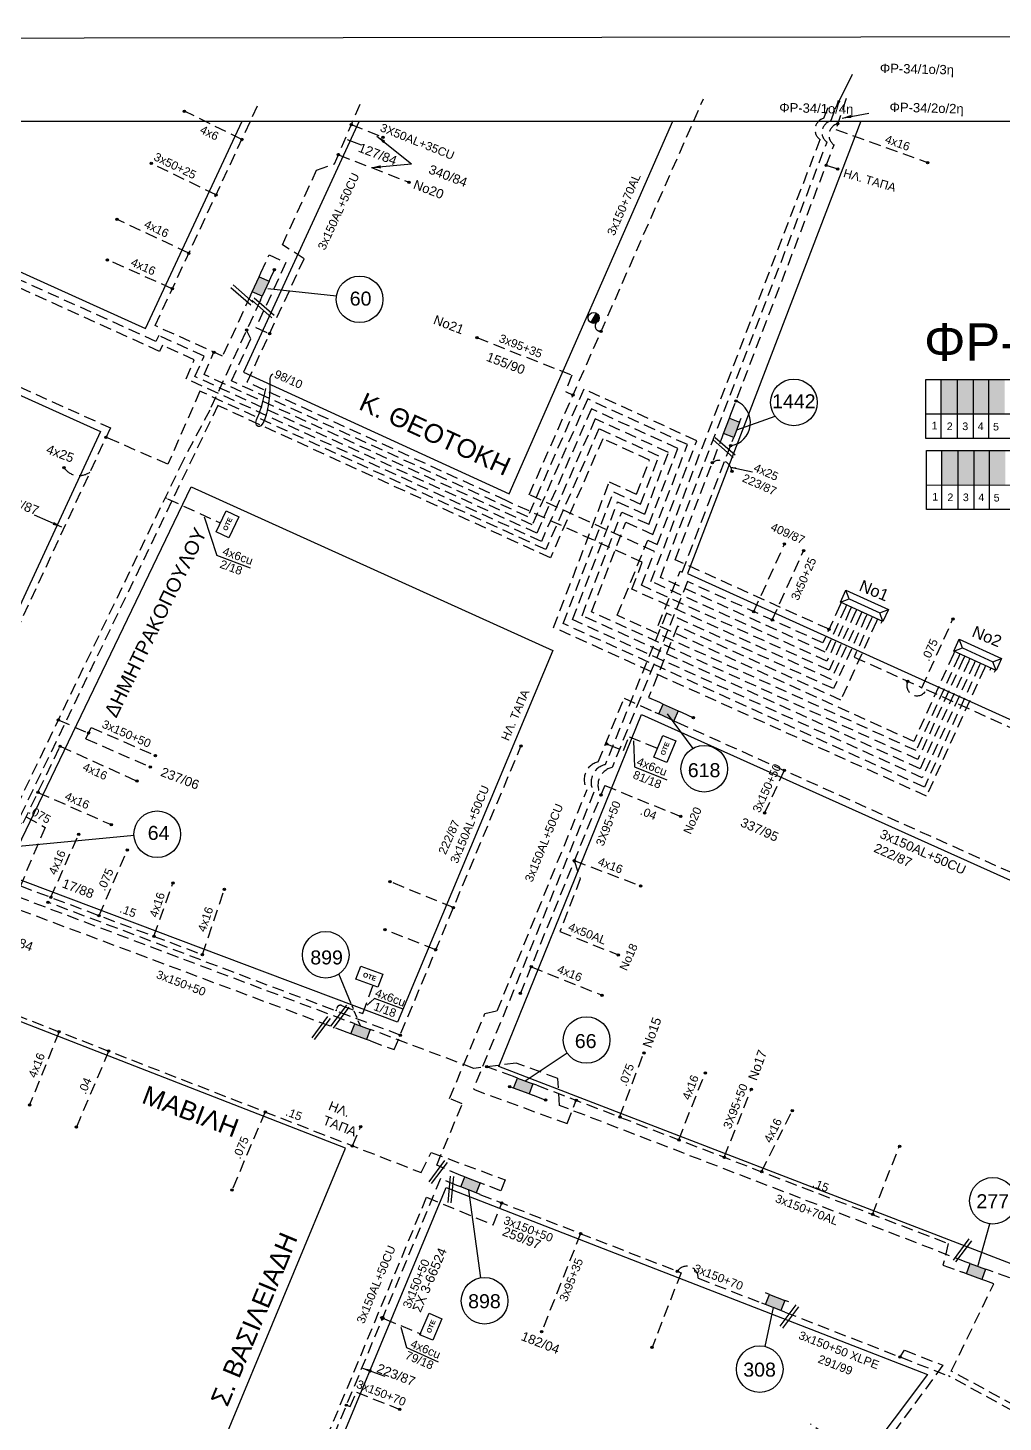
# Model space of a CAD drawing. Header units: millimetres. Extents: x 2910 to 3994, y 712 to 1224.
# Drawn here: x 3154.1 to 3258.7, y 1074.4 to 1223.9 of the extents above; entities that cross this region are included whole.
import ezdxf
from ezdxf.enums import TextEntityAlignment as Align

# ---------------------------------------------------------------- set-up
doc = ezdxf.new("R2010")
doc.units = ezdxf.units.MM
doc.linetypes.add('DASHED', pattern=[19.05, 12.7, -6.35])
for name, color, linetype in [('.04', 7, 'Continuous'), ('.075', 7, 'Continuous'), ('.10', 7, 'Continuous'), ('.15', 7, 'Continuous'), ('3x150+50', 7, 'Continuous'), ('3x150+50 XLPE', 7, 'Continuous'), ('3x150+70', 7, 'Continuous'), ('3x150+70AL', 7, 'Continuous'), ('3x150AL+50CU', 7, 'Continuous'), ('3x50+25', 7, 'Continuous'), ('3X50AL+35CU', 7, 'Continuous'), ('3x95+35', 7, 'Continuous'), ('3X95+50', 7, 'Continuous'), ('4x16', 7, 'Continuous'), ('4x25CU', 7, 'Continuous'), ('4x50AL', 7, 'Continuous'), ('4x6', 7, 'Continuous'), ('Link Box 4 Διευθύνσεων', 7, 'Continuous'), ('Pillar OTE', 7, 'Continuous'), ('text διευθύνσεων', 7, 'Continuous'), ('TEXT ΚΑΛΩΔΙΩΝ', 7, 'Continuous'), ('Άγνωστα', 7, 'Continuous'), ('Επιγραφές - Σχήματα', 7, 'Continuous'), ('Καλώδια ΧΤ   3x150AL+50CU', 7, 'Continuous'), ('Στύλος ΦΜ', 7, 'Continuous'), ('Στύλος ΦΜ @ 1', 7, 'Continuous'), ('Συνδέσεις', 7, 'Continuous'), ('Τομή', 7, 'Continuous'), ('Υποσταθμός πόλεως', 7, 'Continuous'), ('Υπόβαθρο ΔΕΗ', 7, 'Continuous'), ('Υπόγεια καλώδια Παροχών ΧΤ   4x50AL', 7, 'Continuous'), ('Υπόγεια καλώδια Παροχών ΧΤ   4x6', 7, 'Continuous')]:
    doc.layers.add(name, color=color, linetype=linetype)
doc.styles.get("Standard").update_dxf_attribs({"font": 'arial.ttf'})
doc.linetypes.add('SYN_LINE', pattern='A,0.5,-0.0001,["/\\/\\/\\/",Standard,S=0.1,R=0,X=0,Y=-0.05],-0.25', length=0.7501)
doc.dimstyles.new('ISO-25', dxfattribs={"dimtxt": 2.5, "dimasz": 2.5, "dimexe": 1.25, "dimexo": 0.625, "dimtad": 1, "dimtxsty": 'Standard', "dimcen": 2.5, "dimadec": 0, "dimazin": 0, "dimtfac": 1, "dimtmove": 0, "dimatfit": 3, "dimfxl": 1, "dimarcsym": 0})

# ---------------------------------------------------------------- blocks, each defined once
blk = doc.blocks.new('ΥΠΟΣΤΑΘΜΟΣ ΠΟΛΕΩΣ 9 ΑΝΑΧΩΡΗΣΕΩΝ')
at = {"layer": 'Υποσταθμός πόλεως', "ltscale": 40}
for p, q in [((-9.63, -2.82), (-9.63, -4)), ((-7.12, -2.82), (-7.12, -4)), ((-4.84, -2.82), (-4.84, -4)), ((-2.36, -2.82), (-2.36, -4)), ((0.09, -2.82), (0.09, -4)), ((2.55, -2.82), (2.55, -4)), ((5.02, -2.82), (5.02, -4)), ((7.48, -2.82), (7.48, -4)), ((9.61, -2.82), (9.61, -4))]:
    blk.add_line(p, q, dxfattribs=at)
blk.add_lwpolyline([(-10.02, 2.82), (10.02, 2.82), (10.02, -2.82), (-10.02, -2.82)], close=True, dxfattribs=at)
for points in [[(-7.21, 0), (-10.02, 2.82)], [(-10.02, -2.82), (-7.21, 0)], [(-7.21, 0), (7.21, 0)], [(7.21, 0), (10.02, 2.82)], [(10.02, -2.82), (7.21, 0)]]:
    blk.add_lwpolyline(points, dxfattribs=at)
at = {"layer": 'Υποσταθμός πόλεως', "linetype": 'SYN_LINE', "ltscale": 40, "flags": 1}
for tag, p in [('ΜΕΤΑΣΧΗΜΑΤΙΣΜΟΣ', (10.79, 1.71)), ('ΙΣΧΥΣ', (10.77, -1.08)), ('ΑΡΙΘΜΟΣ', (10.89, -3.8))]:
    blk.add_attdef(tag, p, '', height=1.8, dxfattribs=at)
blk = doc.blocks.new('LINK BOX 4 ΑΝΑΧΩΡΗΣΕΩΝ')
at = {"layer": 'Link Box 4 Διευθύνσεων', "ltscale": 40}
blk.add_hatch(color=256, dxfattribs=at).paths.add_polyline_path([(-3.54, 0), (-3.54, -4.67), (3.54, -4.67), (3.54, 0)])
for p, q in [((-3.54, 0), (-5.33, 0)), ((5.33, 0), (3.54, 0)), ((-3.54, -4.67), (-5.33, -4.67)), ((5.33, -4.67), (3.54, -4.67))]:
    blk.add_line(p, q, dxfattribs=at)
blk.add_lwpolyline([(-3.54, -4.67), (-3.54, 0), (3.54, 0), (3.54, -4.67)], close=True, dxfattribs=at)
blk = doc.blocks.new('ΤΟΜΗ')
at = {"layer": 'Τομή', "ltscale": 40}
for p, q in [((-5.7, 0), (17.1, 0)), ((-5.7, -2.8), (17.1, -2.8))]:
    blk.add_line(p, q, dxfattribs=at)
blk = doc.blocks.new('ΥΠΑΡΧΩΝ ΤΣΙΜΕΝΤΕΝΙΟΣ ΣΤΥΛΟΣ')
at = {"layer": 'Στύλος ΦΜ'}
blk.add_hatch(color=7, dxfattribs=at).paths.add_polyline_path([(-1.29, -2.28, 0.574793), (2.62, 0, 0.268822), (1.3, 2.27)])
at = {"layer": 'Στύλος ΦΜ', "color": 7}
blk.add_line((-1.29, -2.28), (1.3, 2.27), dxfattribs=at)
blk.add_circle((0, 0), 2.62, dxfattribs=at)
at = {"layer": 'Στύλος ΦΜ', "flags": 4}
for tag, p in [('ΤΥΠΟΣ', (-4.91, 3.03)), ('ΑΡΙΘΜΟΣ', (-4.68, 8.05))]:
    blk.add_attdef(tag, p, '', height=4, dxfattribs=at)
blk = doc.blocks.new('_ΣΥΝΔΕΣΗ')
at = {"layer": 'Συνδέσεις', "linetype": 'SYN_LINE', "ltscale": 40}
blk.add_hatch(color=256, dxfattribs=at).paths.add_polyline_path([(0.5, -0.01, 1), (-0.5, -0.01, 1)])
at = {"layer": 'Συνδέσεις'}
blk.add_circle((0, -0.01), 0.5, dxfattribs=at)
blk = doc.blocks.new('PILLAR ΟΤΕ')
at = {"layer": 'Pillar OTE', "ltscale": 40}
blk.add_lwpolyline([(-3.31, 2.02), (3.39, 2.02), (3.39, -1.99), (-3.31, -1.99)], close=True, dxfattribs=at)
at = {"layer": 'Pillar OTE', "insert": (-1.81, 0.71), "char_height": 1.3575, "width": 109.961, "attachment_point": 1}
blk.add_mtext('{\\fArial|b1|i0|c161|p34;OTE}', dxfattribs=at)
blk = doc.blocks.new('TSONTA XT1')
at = {"ltscale": 40}
h = blk.add_hatch(color=256, dxfattribs=at)
h.dxf.hatch_style = 1
h.paths.add_polyline_path([(595.96, 2487.66), (597.07, 2488.77), (595.96, 2489.87), (594.85, 2488.77)])
blk.add_lwpolyline([(594.85, 2488.77), (595.96, 2489.87), (597.07, 2488.77), (595.96, 2487.66)], close=True, dxfattribs=at)

msp = doc.modelspace()

# ---------------------------------------------------------------- hatches: boundary and pattern name
at = {"layer": 'Pillar OTE', "ltscale": 40}
h = msp.add_hatch(color=256, dxfattribs=at)
h.dxf.hatch_style = 1
h.paths.add_polyline_path([(3168.82, 1173.44), (3169.11, 1173.43), (3168.93, 1173.66)])
h = msp.add_hatch(color=256, dxfattribs=at)
h.dxf.hatch_style = 1
h.paths.add_polyline_path([(3216.05, 1146.99), (3216.46, 1147.02), (3216.17, 1147.32)])
h = msp.add_hatch(color=256, dxfattribs=at)
h.dxf.hatch_style = 1
h.paths.add_polyline_path([(3187.29, 1118.44), (3187.27, 1118.73), (3187.06, 1118.53)])
at = {"layer": 'Καλώδια ΧΤ   3x150AL+50CU', "lineweight": -3, "ltscale": 0.2}
h = msp.add_hatch(color=1, dxfattribs=at)
h.dxf.hatch_style = 1
h.paths.add_polyline_path([(3253.83, 1186.21), (3252.11, 1186.22), (3252.11, 1182.53), (3253.83, 1182.53)])
h = msp.add_hatch(color=27, dxfattribs=at)
h.dxf.hatch_style = 1
h.paths.add_polyline_path([(3253.83, 1182.53), (3255.55, 1182.53), (3255.55, 1186.21), (3253.83, 1186.21)])
h = msp.add_hatch(color=2, dxfattribs=at)
h.dxf.hatch_style = 1
h.paths.add_polyline_path([(3257.2, 1186.21), (3255.55, 1186.21), (3255.55, 1182.53), (3257.2, 1182.53)])
h = msp.add_hatch(color=173, dxfattribs=at)
h.dxf.hatch_style = 1
h.paths.add_polyline_path([(3257.2, 1182.53), (3258.89, 1182.53), (3258.89, 1186.21), (3257.2, 1186.21)])
h = msp.add_hatch(color=62, dxfattribs=at)
h.dxf.hatch_style = 1
h.paths.add_polyline_path([(3253.9, 1178.59), (3252.18, 1178.59), (3252.18, 1174.91), (3253.9, 1174.91)])
h = msp.add_hatch(color=85, dxfattribs=at)
h.dxf.hatch_style = 1
h.paths.add_polyline_path([(3253.9, 1174.91), (3255.62, 1174.91), (3255.62, 1178.59), (3253.9, 1178.59)])
h = msp.add_hatch(color=27, dxfattribs=at)
h.dxf.hatch_style = 1
h.paths.add_polyline_path([(3257.27, 1178.59), (3255.62, 1178.59), (3255.62, 1174.91), (3257.27, 1174.91)])
h = msp.add_hatch(color=30, dxfattribs=at)
h.dxf.hatch_style = 1
h.paths.add_polyline_path([(3257.27, 1174.91), (3258.96, 1174.91), (3258.96, 1178.59), (3257.27, 1178.59)])

# ---------------------------------------------------------------- linework, layer by layer
at = {"layer": '.04', "color": 1, "linetype": 'DASHED', "lineweight": -3, "ltscale": 0.1}
msp.add_lwpolyline([(3216.01, 1142.66), (3224.17, 1139.35)], dxfattribs=at)
at = {"layer": '.04', "color": 173, "linetype": 'DASHED', "lineweight": -3, "ltscale": 0.1}
msp.add_lwpolyline([(3162.8, 1114.18), (3159.35, 1106.02)], dxfattribs=at)
at = {"layer": '.075', "color": 133, "linetype": 'DASHED', "lineweight": -3, "ltscale": 0.1}
msp.add_lwpolyline([(3244.59, 1160.52), (3242.75, 1156.45), (3250.02, 1153.16), (3253.36, 1160.53)], dxfattribs=at)
at = {"layer": '.075', "color": 85, "linetype": 'DASHED', "lineweight": -3, "ltscale": 0.1}
for points in [[(3153.96, 1139.31), (3155.99, 1138.17), (3153.33, 1131.9), (3172.85, 1124.53)], [(3161.78, 1128.71), (3164.79, 1135.73)]]:
    msp.add_lwpolyline(points, dxfattribs=at)
at = {"layer": '.075', "color": 6, "linetype": 'DASHED', "lineweight": -3, "ltscale": 0.1}
for points in [[(3194.07, 1115.88), (3156.29, 1130.14)], [(3217.61, 1107.1), (3220.19, 1113.99)]]:
    msp.add_lwpolyline(points, dxfattribs=at)
at = {"layer": '.075', "color": 173, "linetype": 'DASHED', "lineweight": -3, "ltscale": 0.1}
msp.add_lwpolyline([(3179.59, 1107.65), (3176.03, 1099.28)], dxfattribs=at)
at = {"layer": '.075', "color": 151, "linetype": 'DASHED', "lineweight": -3, "ltscale": 0.1}
msp.add_lwpolyline([(3266.44, 1099.26), (3259.45, 1089.83), (3257.29, 1090.62)], dxfattribs=at)
at = {"layer": '.10', "color": 151, "linetype": 'DASHED', "lineweight": -3, "ltscale": 0.1}
msp.add_lwpolyline([(3269.76, 1073.35), (3268.41, 1071.55), (3253.17, 1079.85), (3257.75, 1089.2), (3256.88, 1089.53)], dxfattribs=at)
at = {"layer": '.15', "color": 173, "linetype": 'DASHED', "lineweight": -3, "ltscale": 0.1}
for points in [[(3149.28, 1119.44), (3196.31, 1101.15), (3197.39, 1103.3), (3205.32, 1100.36), (3204.87, 1099.17), (3203.06, 1099.88)], [(3188.95, 1104.01), (3189.84, 1106.05)]]:
    msp.add_lwpolyline(points, dxfattribs=at)
at = {"layer": '.15', "color": 6, "linetype": 'DASHED', "lineweight": -3, "ltscale": 0.1}
for points in [[(3208.72, 1110.52), (3252.84, 1093.53), (3252.29, 1091.21), (3254.38, 1090.44)], [(3208.32, 1109.43), (3209.66, 1108.94)]]:
    msp.add_lwpolyline(points, dxfattribs=at)
at = {"layer": '3x150+50', "color": 6, "linetype": 'DASHED', "lineweight": -3, "ltscale": 0.1}
for points in [[(3160.91, 1148.9), (3167.81, 1145.88)], [(3160.36, 1147.67), (3167.27, 1144.64)]]:
    msp.add_lwpolyline(points, dxfattribs=at)
at = {"layer": '3x150+50', "color": 85, "linetype": 'DASHED', "lineweight": -3, "ltscale": 0.1}
msp.add_lwpolyline([(3151.94, 1137.81), (3152.21, 1138.36), (3153.64, 1138.65), (3157.6, 1146.88)], dxfattribs=at)
at = {"layer": '3x150+50', "color": 151, "linetype": 'DASHED', "lineweight": -3, "ltscale": 0.1}
msp.add_lwpolyline([(3235.26, 1144.29), (3233.16, 1139.72)], dxfattribs=at)
at = {"layer": '3x150+50', "color": 173, "linetype": 'DASHED', "lineweight": -3, "ltscale": 0.1}
for points in [[(3188.37, 1116.17), (3145.44, 1132.23), (3128.09, 1138.72), (3128.09, 1139.4), (3127.78, 1139.51)], [(3132.47, 1138.51), (3135.33, 1137.43), (3135.54, 1136.5), (3144.75, 1133.02), (3145.88, 1133.45), (3188.77, 1117.27)], [(3141.42, 1042.5), (3146.78, 1041.64), (3148.47, 1052.13), (3167.42, 1049.09), (3171.28, 1058.38), (3177.64, 1056.33), (3182.48, 1067.98), (3183.99, 1067.42), (3196.91, 1098.49)], [(3196.91, 1098.49), (3204.05, 1095.52), (3204.97, 1097.88)], [(3202.63, 1098.79), (3224.2, 1090.4), (3221.08, 1082.38)]]:
    msp.add_lwpolyline(points, dxfattribs=at)
at = {"layer": '3x150+50', "color": 1, "linetype": 'DASHED', "lineweight": -3, "ltscale": 0.1}
msp.add_lwpolyline([(3212.74, 1134.62), (3213.39, 1132.65), (3211.21, 1127)], dxfattribs=at)
at = {"layer": '3x150+50 XLPE', "color": 27, "linetype": 'DASHED', "lineweight": -3, "ltscale": 0.1}
for points in [[(3178.02, 1195.23), (3175.02, 1188.72), (3167.78, 1192), (3178.93, 1215.92)], [(3254.49, 1156.28), (3249.59, 1145.45), (3214.6, 1161.29), (3218.28, 1170.92), (3221.18, 1169.6), (3224.87, 1179.23), (3214.18, 1184.13), (3208.23, 1170.62), (3173.03, 1186.75), (3174.09, 1189.14)]]:
    msp.add_lwpolyline(points, dxfattribs=at)
at = {"layer": '3x150+50 XLPE', "color": 5, "linetype": 'DASHED', "lineweight": -3, "ltscale": 0.1}
msp.add_lwpolyline([(3255.62, 1155.77), (3250.06, 1143.49), (3212.56, 1160.46), (3217.39, 1173.08), (3220.3, 1171.76), (3222.84, 1178.4), (3214.99, 1182), (3209.21, 1168.85), (3171.1, 1186.31), (3171.98, 1188.34), (3168.56, 1189.89), (3168.27, 1189.24), (3151.78, 1196.7), (3150.87, 1196.23), (3125.81, 1207.56), (3128, 1214.43)], dxfattribs=at)
at = {"layer": '3x150+50 XLPE', "color": 30, "linetype": 'DASHED', "lineweight": -3, "ltscale": 0.1}
for points in [[(3255.06, 1156.02), (3249.83, 1144.47), (3213.58, 1160.88), (3217.84, 1172), (3220.74, 1170.68), (3223.85, 1178.82), (3214.58, 1183.07), (3208.72, 1169.74), (3172.06, 1186.53), (3173.03, 1188.74), (3168.17, 1190.94), (3167.87, 1190.3), (3151.75, 1197.59), (3150.84, 1197.12), (3126.79, 1208), (3128.76, 1214.18)], [(3235.33, 1086.18), (3252.88, 1079.33)], [(3247.69, 1081.36), (3248.17, 1082.07), (3252.28, 1080.47), (3244.29, 1069.6), (3238.07, 1074.18)]]:
    msp.add_lwpolyline(points, dxfattribs=at)
at = {"layer": '3x150+50 XLPE', "color": 1, "linetype": 'DASHED', "lineweight": -3, "ltscale": 0.1}
msp.add_lwpolyline([(3256.18, 1155.52), (3250.29, 1142.5), (3211.55, 1160.04), (3216.95, 1174.16), (3219.85, 1172.84), (3221.82, 1177.99), (3215.39, 1180.94), (3209.69, 1167.97), (3172.59, 1184.97), (3169.15, 1177.12), (3162.52, 1180.03)], dxfattribs=at)
at = {"layer": '3x150+50 XLPE', "color": 85, "linetype": 'DASHED', "lineweight": -3, "ltscale": 0.1}
msp.add_lwpolyline([(3256.74, 1155.26), (3250.52, 1141.52), (3210.53, 1159.62), (3216.5, 1175.24), (3219.41, 1173.92), (3220.81, 1177.57), (3215.8, 1179.87), (3210.18, 1167.09), (3174.51, 1183.43), (3153.14, 1139), (3153.26, 1137.85), (3152.99, 1137.3)], dxfattribs=at)
at = {"layer": '3x150+70', "color": 173, "linetype": 'DASHED', "lineweight": -3, "ltscale": 0.1}
msp.add_lwpolyline([(3223.79, 1090.56, -0.75063), (3226.03, 1089.81), (3232.84, 1087.14)], format="xyb", dxfattribs=at)
at = {"layer": '3x150+70', "color": 1, "linetype": 'DASHED', "lineweight": -3, "ltscale": 0.1}
msp.add_lwpolyline([(3188.29, 1076.18), (3188.72, 1076.03), (3189.38, 1077.57), (3194.03, 1075.74)], dxfattribs=at)
at = {"layer": '3x150+70AL', "color": 62, "linetype": 'DASHED', "lineweight": -3, "ltscale": 0.1}
for points in [[(3242.91, 1161.28), (3240.08, 1155.03), (3219.95, 1164.14), (3221.34, 1167.78), (3207.91, 1173.86), (3226.59, 1216.32)], [(3239.76, 1209.2), (3241, 1208.8)], [(3253.4, 1156.77), (3249.16, 1147.4), (3221.73, 1159.82), (3224.11, 1165.65), (3224.31, 1165.55), (3229.68, 1179.59)]]:
    msp.add_lwpolyline(points, dxfattribs=at)
at = {"layer": '3x150+70AL', "color": 2, "linetype": 'DASHED', "lineweight": -3, "ltscale": 0.1}
msp.add_lwpolyline([(3242.35, 1161.54), (3239.84, 1156.01), (3220.97, 1164.56), (3239.11, 1211.96, -0.641364), (3239.51, 1214.24), (3239.96, 1215.4)], format="xyb", dxfattribs=at)
at = {"layer": '3x150+70AL', "color": 27, "linetype": 'DASHED', "lineweight": -3, "ltscale": 0.1}
msp.add_lwpolyline([(3241.83, 1161.77), (3239.66, 1156.98), (3221.98, 1164.98), (3239.85, 1211.68, -0.641364), (3240.26, 1213.95), (3240.7, 1215.11)], format="xyb", dxfattribs=at)
at = {"layer": '3x150+70AL', "color": 62, "linetype": 'DASHED', "lineweight": -3, "ltscale": 0.1}
for points in [[(3229.54, 1182.49), (3240.6, 1211.39, -0.641364), (3241.01, 1213.67)], [(3215.62, 1191.38, -0.657618), (3215.1, 1192.31, -0.410297)]]:
    msp.add_lwpolyline(points, format="xyb", dxfattribs=at)
at = {"layer": '3x150+70AL', "color": 173, "linetype": 'DASHED', "lineweight": -3, "ltscale": 0.1}
for points in [[(3179.13, 1197.65), (3180.02, 1199.58), (3181.81, 1198.76), (3178.6, 1191.8), (3180.06, 1191.13)], [(3243.47, 1161.03), (3240.31, 1154.05), (3218.93, 1163.72), (3220.04, 1166.61), (3205.43, 1173.23), (3177.67, 1185.94), (3183.76, 1199.18)], [(3180.19, 1197.16), (3180.58, 1198)]]:
    msp.add_lwpolyline(points, dxfattribs=at)
at = {"layer": '3x150+70AL', "color": 6, "linetype": 'DASHED', "lineweight": -3, "ltscale": 0.1}
for points in [[(3179.08, 1194.74), (3173.65, 1182.94), (3170.82, 1177.59), (3152.42, 1139.34, 0.354909), (3150.75, 1133.88), (3144.26, 1119.71)], [(3244.03, 1160.78), (3240.54, 1153.06), (3222.65, 1161.16), (3216.05, 1144.9, 0.516976), (3214.85, 1141.94), (3201.92, 1110.07), (3211.99, 1106.39), (3212.95, 1108.89)]]:
    msp.add_lwpolyline(points, format="xyb", dxfattribs=at)
for points in [[(3253.98, 1156.51), (3249.4, 1146.41), (3217.35, 1160.93), (3220.62, 1168.98), (3221.63, 1168.53), (3225.88, 1179.65), (3213.77, 1185.2), (3207.75, 1171.5), (3175.97, 1186.06), (3178.04, 1190.58), (3177.6, 1191.52)], [(3157.4, 1149.7), (3160.63, 1148.29)], [(3160.63, 1148.29), (3160.91, 1148.9)], [(3160.36, 1147.67), (3160.63, 1148.29)], [(3254.78, 1091.54), (3211.16, 1108.34), (3210.99, 1111.24), (3206.51, 1112.88), (3201.97, 1112.31), (3191.27, 1116.35)], [(3206.22, 1111.44), (3203.35, 1112.49)]]:
    msp.add_lwpolyline(points, dxfattribs=at)
at = {"layer": '3x150+70AL', "color": 1, "linetype": 'DASHED', "lineweight": -3, "ltscale": 0.1}
msp.add_lwpolyline([(3240.07, 1159.42), (3223.57, 1166.89), (3228.59, 1180)], dxfattribs=at)
msp.add_lwpolyline([(3241.26, 1162.03), (3239.41, 1157.96), (3224.89, 1164.54), (3216.79, 1144.6, 0.516976), (3215.59, 1141.64)], format="xyb", dxfattribs=at)
at = {"layer": '3x150+70AL', "color": 151, "linetype": 'DASHED', "lineweight": -3, "ltscale": 0.1}
for points in [[(3245.15, 1160.27), (3241.33, 1151.83), (3223.81, 1159.76), (3220.71, 1152.11), (3221.88, 1151.59)], [(3224.31, 1150.49), (3225.52, 1149.95)]]:
    msp.add_lwpolyline(points, dxfattribs=at)
at = {"layer": '3x150+70AL', "color": 30, "linetype": 'DASHED', "lineweight": -3, "ltscale": 0.1}
msp.add_lwpolyline([(3204.91, 984.47), (3254.69, 1050.79), (3268.12, 1071.03), (3252.88, 1079.33)], dxfattribs=at)
at = {"layer": '3x150AL+50CU', "color": 173, "linetype": 'DASHED', "lineweight": -3, "ltscale": 0.1}
msp.add_lwpolyline([(3183.76, 1199.18), (3181.43, 1200.67), (3185.11, 1208.67), (3187.02, 1209.35), (3189.78, 1215.79)], dxfattribs=at)
at = {"layer": '3x150AL+50CU', "color": 1, "linetype": 'DASHED', "lineweight": -3, "ltscale": 0.1}
for points in [[(3121.97, 1199.49), (3162.99, 1181.04), (3142.36, 1136.54), (3141.93, 1136.7)], [(3200.15, 1099.76), (3198.39, 1100.49), (3184.09, 1066.08), (3182.81, 1065.66), (3182.38, 1064.62)]]:
    msp.add_lwpolyline(points, dxfattribs=at)
at = {"layer": '3x150AL+50CU', "color": 133, "linetype": 'DASHED', "lineweight": -3, "ltscale": 0.1}
msp.add_lwpolyline([(3262.06, 1147.71), (3250.51, 1152.94, -1), (3248.51, 1153.84)], format="xyb", dxfattribs=at)
at = {"layer": '3x150AL+50CU', "color": 151, "linetype": 'DASHED', "lineweight": -3, "ltscale": 0.1}
msp.add_lwpolyline([(3200.57, 1100.84), (3197.99, 1101.93), (3200.73, 1108.53), (3199.37, 1109.09), (3203.16, 1118.21), (3204.48, 1118.5), (3214.11, 1142.24, -0.516976), (3215.31, 1145.2), (3218.08, 1152.02), (3221.4, 1150.52)], format="xyb", dxfattribs=at)
msp.add_lwpolyline([(3223.76, 1149.46), (3283.66, 1122.53), (3280.46, 1118.21), (3280.8, 1115.98), (3271.5, 1103.42), (3271.62, 1102.23), (3263.57, 1091.36), (3261.73, 1091.56), (3261.12, 1090.74), (3260.27, 1090.94)], dxfattribs=at)
at = {"layer": '3x150AL+50CU', "color": 6, "linetype": 'DASHED', "lineweight": -3, "ltscale": 0.1}
for points in [[(3190.87, 1115.26), (3193.42, 1114.33), (3207.02, 1146.88)], [(3199.78, 1129.56), (3192.97, 1132.35)], [(3197.89, 1125.03), (3192.43, 1127.2)]]:
    msp.add_lwpolyline(points, dxfattribs=at)
at = {"layer": '3x50+25', "color": 27, "linetype": 'DASHED', "lineweight": -3, "ltscale": 0.1}
msp.add_lwpolyline([(3174.32, 1206.02), (3167.37, 1209.4)], dxfattribs=at)
at = {"layer": '3x50+25', "color": 1, "linetype": 'DASHED', "lineweight": -3, "ltscale": 0.1}
for points in [[(3231.99, 1161.32), (3235.29, 1168.56)], [(3233.97, 1160.43), (3237.33, 1167.85)]]:
    msp.add_lwpolyline(points, dxfattribs=at)
at = {"layer": '3X50AL+35CU', "color": 173, "linetype": 'DASHED', "lineweight": -3, "ltscale": 0.1}
for points in [[(3188.83, 1213.57), (3192.22, 1212.21)], [(3187.44, 1210.33), (3195.01, 1207.38)]]:
    msp.add_lwpolyline(points, dxfattribs=at)
at = {"layer": '3x95+35', "color": 62, "linetype": 'DASHED', "lineweight": -3, "ltscale": 0.1}
msp.add_lwpolyline([(3202.3, 1190.71), (3212.49, 1186.69), (3211.79, 1184.92), (3212.62, 1184.55)], dxfattribs=at)
at = {"layer": '3x95+35', "color": 173, "linetype": 'DASHED', "lineweight": -3, "ltscale": 0.1}
msp.add_lwpolyline([(3213.42, 1094.6), (3209.24, 1084.08)], dxfattribs=at)
at = {"layer": '3X95+50', "color": 1, "linetype": 'DASHED', "lineweight": -3, "ltscale": 0.1}
msp.add_lwpolyline([(3216.01, 1142.66), (3206.97, 1120.37)], dxfattribs=at)
at = {"layer": '3X95+50', "color": 6, "linetype": 'DASHED', "lineweight": -3, "ltscale": 0.1}
for points in [[(3228.83, 1102.78), (3231.72, 1110.08)], [(3244.73, 1096.66), (3247.62, 1103.96)]]:
    msp.add_lwpolyline(points, dxfattribs=at)
at = {"layer": '4x16', "color": 62, "linetype": 'DASHED', "lineweight": -3, "ltscale": 0.1}
msp.add_lwpolyline([(3241.89, 1216.37), (3240.8, 1213.04), (3250.64, 1209.49)], dxfattribs=at)
at = {"layer": '4x16', "color": 27, "linetype": 'DASHED', "lineweight": -3, "ltscale": 0.1}
for points in [[(3171.4, 1199.77), (3163.71, 1203.4)], [(3169.63, 1195.95), (3162.67, 1199.06)]]:
    msp.add_lwpolyline(points, dxfattribs=at)
at = {"layer": '4x16', "color": 85, "linetype": 'DASHED', "lineweight": -3, "ltscale": 0.1}
for points in [[(3157.6, 1146.88), (3165.84, 1143.14)], [(3155.22, 1141.93), (3162.9, 1138.54)], [(3156.6, 1130.67), (3159.59, 1137.44)], [(3167.66, 1126.49), (3169.69, 1132.21)], [(3172.85, 1124.53), (3175.22, 1131.52)]]:
    msp.add_lwpolyline(points, dxfattribs=at)
at = {"layer": '4x16', "color": 1, "linetype": 'DASHED', "lineweight": -3, "ltscale": 0.1}
for points in [[(3212.74, 1134.62), (3219.86, 1131.9)], [(3208.12, 1123.22), (3215.73, 1120.16)]]:
    msp.add_lwpolyline(points, dxfattribs=at)
at = {"layer": '4x16', "color": 173, "linetype": 'DASHED', "lineweight": -3, "ltscale": 0.1}
msp.add_lwpolyline([(3157.48, 1116.25), (3154.32, 1108.39)], dxfattribs=at)
at = {"layer": '4x16', "color": 6, "linetype": 'DASHED', "lineweight": -3, "ltscale": 0.1}
for points in [[(3223.95, 1104.66), (3226.78, 1111.83)], [(3232.82, 1101.24), (3236.11, 1107.77)]]:
    msp.add_lwpolyline(points, dxfattribs=at)
at = {"layer": '4x25CU', "color": 1, "linetype": 'DASHED', "lineweight": -3, "ltscale": 0.1}
for centre, radius, start, end in [((3228.33, 1176.22), 1.33, 6.5776, 125.8069), ((3159.63, 1177.89), 1.98, 214.9344, 305.5127)]:
    msp.add_arc(centre, radius, start, end, dxfattribs=at)
at = {"layer": '4x50AL', "color": 1, "linetype": 'DASHED', "lineweight": -3, "ltscale": 0.1}
msp.add_lwpolyline([(3211.21, 1127), (3217.46, 1124.5)], dxfattribs=at)
at = {"layer": '4x6', "color": 27, "linetype": 'DASHED', "lineweight": -3, "ltscale": 0.1}
msp.add_lwpolyline([(3177.09, 1211.97), (3170.93, 1215)], dxfattribs=at)
at = {"layer": 'Pillar OTE', "lineweight": -3, "ltscale": 40}
for points in [[(3250.45, 1179.89), (3250.45, 1186.22), (3265.62, 1186.21), (3265.61, 1179.88), (3250.45, 1179.9)], [(3252.11, 1179.89), (3252.11, 1186.22)], [(3253.83, 1179.89), (3253.83, 1186.21)], [(3255.55, 1179.89), (3255.55, 1186.21)], [(3257.2, 1179.89), (3257.2, 1186.21)], [(3250.45, 1182.54), (3265.61, 1182.52)], [(3250.52, 1172.27), (3250.52, 1178.59), (3265.68, 1178.59), (3265.68, 1172.26), (3250.52, 1172.27)], [(3252.18, 1172.27), (3252.18, 1178.59)], [(3253.9, 1172.27), (3253.9, 1178.59)], [(3255.62, 1172.27), (3255.62, 1178.59)], [(3257.27, 1172.27), (3257.27, 1178.59)], [(3250.52, 1174.92), (3265.68, 1174.9)]]:
    msp.add_lwpolyline(points, dxfattribs=at)
at = {"layer": 'Pillar OTE', "ltscale": 40}
msp.add_lwpolyline([(3216.17, 1147.32), (3216.46, 1147.02), (3216.05, 1146.99), (3216.17, 1147.32)], dxfattribs=at)
at = {"layer": 'TEXT ΚΑΛΩΔΙΩΝ', "color": 7, "linetype": 'Continuous', "ltscale": 0.1}
for points in [[(3178, 1165.98), (3174.4, 1167.35)], [(3194.39, 1118.67), (3191.3, 1119.82)]]:
    msp.add_lwpolyline(points, dxfattribs=at)
msp.add_open_spline([(3180.4, 1186.78), (3180.01, 1186.62), (3180.13, 1185.69), (3180.03, 1183.75), (3179.44, 1181.36), (3178.79, 1181.03), (3178.51, 1181.6), (3178.76, 1182.15), (3179.26, 1183.24), (3179.65, 1185.26)], degree=3, dxfattribs=at)
at = {"layer": 'Άγνωστα', "linetype": 'Continuous', "lineweight": -3, "ltscale": 0.1}
msp.add_lwpolyline([(3993.79, 714.16), (2910.27, 712.76), (2910.26, 1222.54), (3993.11, 1223.94)], close=True, dxfattribs=at)
at = {"layer": 'Υπόβαθρο ΔΕΗ', "lineweight": -3}
msp.add_lwpolyline([(2916.4, 1211.92), (2916.4, 1213.94), (3915.14, 1213.94), (3915.14, 721.1), (2916.4, 721.1)], close=True, dxfattribs=at)
at = {"layer": 'Υπόβαθρο ΔΕΗ', "linetype": 'Continuous', "lineweight": -3}
for points in [[(3129.52, 1213.94), (3128.01, 1209.2), (3166.75, 1191.68), (3177.13, 1213.94)], [(3189.67, 1213.94), (3177.28, 1187), (3205.76, 1173.95), (3223.33, 1213.94)], [(3243.47, 1213.94), (3224.9, 1165.41), (3292.06, 1135.01), (3306.48, 1153.79), (3272.24, 1213.94)], [(3140.11, 1190.48), (3161.92, 1180.64), (3141.86, 1137.36), (3122, 1144.52), (3140.11, 1190.48)], [(3171.65, 1174.7), (3210.44, 1157.15), (3193.78, 1117.27), (3151.67, 1133.17), (3171.65, 1174.7)], [(3204.64, 1112.52), (3219.97, 1150.29), (3282.42, 1122.2), (3259.59, 1091.36), (3204.64, 1112.52)], [(3199.01, 1099.55), (3250.62, 1079.47), (3225.92, 1046.62), (3185.62, 1052.86), (3182.24, 1059.21), (3199.01, 1099.55)]]:
    msp.add_lwpolyline(points, dxfattribs=at)
at = {"layer": 'Υπόβαθρο ΔΕΗ', "lineweight": -3}
for points in [[(3179.88, 1195.99), (3187.25, 1195.2)], [(3230.16, 1180.83), (3234.29, 1182.27)], [(3222.7, 1150.34), (3225.45, 1146.64)], [(3152.42, 1136.1), (3165.52, 1137.32)], [(3188.83, 1119.23), (3187.5, 1122.45)], [(3189.05, 1118.7), (3188.92, 1119.02)], [(3189.45, 1117.73), (3189.15, 1118.46)], [(3189.8, 1116.89), (3189.58, 1117.42)], [(3207.47, 1110.98), (3211.97, 1113.99)], [(3201.39, 1099.27), (3202.67, 1089.85)], [(3256.03, 1091.08), (3257.32, 1095.63)], [(3234.08, 1086.66), (3233.19, 1082.49)]]:
    msp.add_lwpolyline(points, dxfattribs=at)
at = {"layer": 'Υπόβαθρο ΔΕΗ', "linetype": 'Continuous', "lineweight": -3}
msp.add_lwpolyline([(3188.2, 1103.77), (3146.21, 1120.1), (3121.54, 1067.56), (3122.73, 1062.61), (3168.13, 1055.49)], close=True, dxfattribs=at)
at = {"layer": 'Υπόβαθρο ΔΕΗ', "lineweight": -3}
for centre in [(3189.72, 1194.82), (3236.3, 1183.76), (3226.68, 1144.46), (3168.01, 1137.44), (3186.08, 1124.5), (3214.06, 1115.36), (3257.64, 1098.11), (3203.12, 1087.39), (3232.63, 1080.05)]:
    msp.add_circle(centre, 2.5, dxfattribs=at)
at = {"layer": 'Υπόβαθρο ΔΕΗ', "linetype": 'Continuous', "lineweight": -3}
msp.add_arc((3229.13, 1181.6), 2.51, 278.4967, 67.5446, dxfattribs=at)
at = {"layer": 'Υπόγεια καλώδια Παροχών ΧΤ   4x6', "color": 6, "linetype": 'DASHED', "lineweight": -3, "ltscale": 0.1}
msp.add_lwpolyline([(3169.1, 1173.43), (3174.77, 1170.85)], dxfattribs=at)
at = {"layer": 'Υπόγεια καλώδια Παροχών ΧΤ   4x6', "color": 151, "linetype": 'DASHED', "ltscale": 0.1}
msp.add_lwpolyline([(3216.11, 1147.16), (3216.46, 1147.02), (3218.01, 1146.41), (3218.62, 1147.9), (3221.68, 1146.66)], dxfattribs=at)
at = {"layer": 'Υπόγεια καλώδια Παροχών ΧΤ   4x6', "color": 6, "linetype": 'DASHED', "lineweight": -3, "ltscale": 0.1}
msp.add_lwpolyline([(3187.27, 1118.73, -0.577373), (3187.84, 1119.03), (3190.07, 1118.2), (3191.18, 1121.28)], format="xyb", dxfattribs=at)
at = {"layer": 'Υπόγεια καλώδια Παροχών ΧΤ   4x6', "color": 1, "linetype": 'DASHED', "ltscale": 0.1}
msp.add_lwpolyline([(3192.38, 1085.45), (3192.38, 1085.45), (3196.27, 1083.84)], dxfattribs=at)

# ---------------------------------------------------------------- block references
at = {"layer": 'Link Box 4 Διευθύνσεων', "lineweight": -3}
for p, xscale, yscale, zscale, rotation in [((3179.63, 1195.95), 0.2499999999999995, 0.2499999999999995, 0.2499999999999995, 245.3104107901813), ((3230.16, 1180.83), 0.2499999999999996, 0.2499999999999996, 0.2499999999999996, 249.060387510397), ((3222.61, 1149.98), 0.2499999999999995, 0.2499999999999995, 0.2499999999999995, 155.7876646389607), ((3190.02, 1116.81), 0.2499999999999997, 0.2499999999999997, 0.2499999999999997, 339.911837205647), ((3207.47, 1110.98), 0.2499999999999997, 0.2499999999999997, 0.2499999999999997, 339.911837205647), ((3201.82, 1100.36), 0.2499999999999997, 0.2499999999999997, 0.2499999999999997, 338.7411303869484), ((3256.03, 1091.08), 0.2499999999999997, 0.2499999999999997, 0.2499999999999997, 339.911837205647), ((3234.51, 1087.75), 0.2499999999999997, 0.2499999999999997, 0.2499999999999997, 338.7411303869484)]:
    msp.add_blockref('LINK BOX 4 ΑΝΑΧΩΡΗΣΕΩΝ', p, dxfattribs=dict(at, xscale=xscale, yscale=yscale, zscale=zscale, rotation=rotation))
at = {"layer": 'Pillar OTE', "xscale": 0.375, "yscale": 0.375, "zscale": 0.375}
for p, rotation in [((3175.55, 1170.66), 64.67037095071503), ((3222.46, 1146.57), 68), ((3190.74, 1122.16), 340), ((3197.37, 1084.58), 67.00000000000001)]:
    msp.add_blockref('PILLAR ΟΤΕ', p, dxfattribs=dict(at, rotation=rotation))
at = {"layer": 'Στύλος ΦΜ @ 1', "lineweight": -3, "ltscale": 40, "xscale": 0.225, "yscale": 0.225, "zscale": 0.225}
msp.add_blockref('ΥΠΑΡΧΩΝ ΤΣΙΜΕΝΤΕΝΙΟΣ ΣΤΥΛΟΣ', (3214.82, 1192.83), dxfattribs=at)
at = {"layer": 'Συνδέσεις', "lineweight": -3, "xscale": 0.25, "yscale": 0.25, "zscale": 0.25}
for p in [(3170.93, 1215), (3188.83, 1213.57), (3241.01, 1213.67), (3177.09, 1211.97), (3192.22, 1212.21), (3187.44, 1210.33), (3167.37, 1209.4), (3239.76, 1209.2), (3241, 1208.8), (3250.64, 1209.49), (3195.01, 1207.39), (3174.32, 1206.02), (3163.71, 1203.41), (3171.4, 1199.77), (3162.67, 1199.06), (3180.58, 1198.01), (3169.63, 1195.96), (3177.6, 1191.52), (3180.06, 1191.13), (3202.3, 1190.71), (3215.62, 1191.38), (3174.09, 1189.14), (3212.62, 1184.56), (3230.09, 1183.92), (3162.52, 1180.03), (3229.5, 1179.12), (3227.56, 1177.3), (3158.01, 1176.76), (3229.65, 1176.38), (3235.29, 1168.57), (3237.33, 1167.85), (3231.99, 1161.33), (3233.97, 1160.43), (3240.08, 1159.42), (3253.36, 1160.53), (3248.51, 1153.85), (3157.41, 1149.7), (3225.52, 1149.95), (3160.64, 1148.29), (3157.6, 1146.88), (3167.81, 1145.88), (3207.02, 1146.89), (3167.27, 1144.65), (3235.26, 1144.29), (3165.84, 1143.15), (3155.22, 1141.94), (3215.6, 1141.64), (3233.16, 1139.73), (3163.08, 1138.46), (3224.17, 1139.35), (3159.59, 1137.44), (3164.79, 1135.74), (3212.75, 1134.62), (3169.69, 1132.21), (3192.97, 1132.35), (3156.6, 1130.67), (3175.22, 1131.52), (3219.86, 1131.9), (3156.29, 1130.15), (3199.78, 1129.57), (3161.78, 1128.72), (3167.66, 1126.49), (3192.44, 1127.2), (3197.89, 1125.04), (3172.85, 1124.53), (3208.12, 1123.23), (3217.46, 1124.5), (3206.97, 1120.37), (3215.73, 1120.17), (3157.49, 1116.25), (3194.07, 1115.88), (3162.8, 1114.18), (3220.21, 1113.98), (3203.35, 1112.49), (3226.8, 1111.83), (3205.82, 1110.35), (3231.74, 1110.08), (3154.32, 1108.39), (3209.66, 1108.94), (3212.95, 1108.9), (3179.59, 1107.65), (3217.63, 1107.1), (3236.13, 1107.77), (3159.35, 1106.02), (3189.84, 1106.06), (3188.95, 1104.01), (3223.97, 1104.65), (3247.64, 1103.96), (3228.85, 1102.77), (3232.84, 1101.24), (3176.03, 1099.28), (3204.97, 1097.89), (3244.75, 1096.65), (3213.42, 1094.6), (3223.79, 1090.56), (3209.24, 1084.08), (3221.08, 1082.38), (3247.69, 1081.36), (3188.29, 1076.19), (3194.03, 1075.75)]:
    msp.add_blockref('_ΣΥΝΔΕΣΗ', p, dxfattribs=at)
at = {"layer": 'Συνδέσεις', "xscale": 0.2, "yscale": 0.2, "zscale": 0.2, "rotation": 67.42064908685595}
msp.add_blockref('TSONTA XT1', (3606.01, 784.36), dxfattribs=at)
at = {"layer": 'Τομή', "lineweight": -3, "zscale": 0.2499999999999997}
for p, xscale, yscale, rotation in [((3176.68, 1195.89), 0.125, 0.125, 318.7927247944763), ((3178.93, 1194.52), 0.125, 0.125, 318.7927247944763), ((3228.39, 1179.54), 0.125, 0.125, 318.7927247944763), ((3187.05, 1117.4), 0.125, 0.125, 53.09199050989886), ((3185.04, 1116.18), 0.125, 0.125, 53.09199050989886), ((3197.59, 1100.73), 0.1250000000000004, 0.1250000000000004, 53.0919905098992), ((3199.27, 1098.63), 0.1250000000000577, 0.1250000000000577, 84.87463876066676), ((3253.83, 1092.33), 0.125, 0.125, 53.09199050989886), ((3235.25, 1085.23), 0.125, 0.125, 53.09199050989886)]:
    msp.add_blockref('ΤΟΜΗ', p, dxfattribs=dict(at, xscale=xscale, yscale=yscale, rotation=rotation))
at = {"layer": 'Υποσταθμός πόλεως', "lineweight": -3, "xscale": 0.2499999999999995, "yscale": 0.2499999999999995, "zscale": 0.2499999999999995, "rotation": 335.6423359187007}
for p in [(3243.86, 1161.95), (3256.01, 1156.69)]:
    msp.add_blockref('ΥΠΟΣΤΑΘΜΟΣ ΠΟΛΕΩΣ 9 ΑΝΑΧΩΡΗΣΕΩΝ', p, dxfattribs=at)

# ---------------------------------------------------------------- texts
at = {"lineweight": -3, "ltscale": 30, "char_height": 0.817, "width": 5.6286, "attachment_point": 1}
for s, insert in [('1', (3251.07, 1181.68)), ('2', (3252.69, 1181.61)), ('3', (3254.36, 1181.61)), ('4', (3256.01, 1181.61)), ('5', (3257.66, 1181.57)), ('1', (3251.14, 1174.05)), ('2', (3252.76, 1173.99)), ('3', (3254.42, 1173.99)), ('4', (3256.08, 1173.99)), ('5', (3257.73, 1173.95))]:
    msp.add_mtext(s, dxfattribs=dict(at, insert=insert))
at = {"layer": 'text διευθύνσεων', "color": 7, "linetype": 'Continuous', "lineweight": -3, "ltscale": 0.1}
for s, height, rotation, p in [('K. ΘΕΟΤΟΚΗ', 2, 335.3856, (3197.82, 1180.37)), ('ΔΗΜΗΤΡΑΚΟΠΟΥΛΟΥ', 1.5, 64, (3167.82, 1160.16)), ('ΜΑΒΙΛΗ', 2, 339.3131, (3171.59, 1107.7)), ('Σ. ΒΑΣΙΛΕΙΑΔΗ', 2, 67.4306, (3178.4, 1085.42))]:
    msp.add_text(s, height=height, rotation=rotation, dxfattribs=at).set_placement(p, align=Align.MIDDLE_CENTER)
at = {"layer": 'TEXT ΚΑΛΩΔΙΩΝ', "color": 7, "linetype": 'Continuous', "lineweight": -3, "ltscale": 0.1}
for s, rotation, p in [('4x6', 333.8351, (3173.61, 1212.68)), ('3X50AL+35CU', 338.1694, (3195.91, 1211.75)), ('4x16', 340.1176, (3247.42, 1211.61)), ('3x50+25', 334.0696, (3169.93, 1209.15)), ('3x150AL+50CU', 65.3104, (3187.45, 1204.26)), ('3x150+70AL', 66.2553, (3218.06, 1205)), ('4x16', 334.6964, (3167.94, 1202.4)), ('4x16', 335.9436, (3166.52, 1198.33)), ('3x95+35', 338.4713, (3207, 1189.82)), ('98/10', 336, (3182.09, 1186.25)), ('223/87', 336, (3232.61, 1174.95)), ('4x25', 336, (3233.32, 1176.29)), ('409/87', 336, (3235.65, 1169.71)), ('3x50+25', 66, (3237.34, 1164.84)), ('.075', 65.6423, (3250.87, 1157.22)), ('3x150+50', 336.3478, (3164.72, 1148.22)), ('4x16', 335.6169, (3161.35, 1144.19)), ('3x150+50', 65.1954, (3233.39, 1142.38)), ('4x16', 336.1457, (3159.43, 1141.06)), ('3x150AL+50CU', 67.321, (3201.52, 1138.5)), ('.075', 330.7826, (3155.42, 1139.52)), ('3x150AL+50CU', 67.9154, (3209.49, 1136.52)), ('3X95+50', 67.9154, (3216.39, 1138.6)), ('.04', 337.9154, (3220.71, 1139.68)), ('4x16', 66.1752, (3157.27, 1134.42)), ('.075', 66.7762, (3162.46, 1132.58)), ('4x16', 339.1272, (3216.62, 1134.1)), ('4x16', 71.2396, (3168, 1129.87)), ('.15', 339.3131, (3164.89, 1129.21)), ('4x16', 71.2396, (3173.18, 1128.31)), ('4x50AL', 338.1665, (3214.15, 1126.79)), ('4x16', 338.0876, (3212.26, 1122.53)), ('3x150+50', 339, (3170.57, 1121.47)), ('4x16', 68.061, (3155.07, 1112.65)), ('.075', 69.4663, (3218.34, 1111.63)), ('4x16', 68.4871, (3225.2, 1110.28)), ('.04', 67.0945, (3160.25, 1110.45)), ('3X95+50', 68.387, (3230.03, 1108.26)), ('.15', 338.7463, (3182.68, 1107.41)), ('4x16', 63.304, (3234.04, 1105.66)), ('.075', 66.9096, (3176.98, 1103.82)), ('.15', 338.94, (3239.18, 1099.76)), ('3x150+70AL', 338.94, (3237.68, 1097.16)), ('3x150+50', 338.7411, (3207.82, 1095.09)), ('3x150AL+50CU', 67.4206, (3191.48, 1089.14)), ('3x95+35', 68.3213, (3212.41, 1089.63)), ('3x150+50', 67.4206, (3195.78, 1089.22)), ('3x150+70', 338.6157, (3228.21, 1089.93)), ('3x150+50 XLPE', 338.684, (3241.13, 1082.1)), ('291/99', 338.684, (3240.75, 1080.51)), ('3x150+70', 338.5355, (3192.04, 1077.5))]:
    msp.add_text(s, height=0.9, rotation=rotation, dxfattribs=at).set_placement(p, align=Align.MIDDLE_CENTER)
at = {"layer": 'TEXT ΚΑΛΩΔΙΩΝ', "color": 7, "linetype": 'Continuous', "lineweight": -3, "ltscale": 0.1, "char_height": 0.9, "attachment_point": 1}
for s, insert, rotation in [('2/18', (3174.95, 1166.9), 340), ('4x6cu', (3175.24, 1168.29), 340), ('81/18', (3219.28, 1144.31), 338.1665), ('4x6cu', (3219.69, 1145.73), 338.1665), ('4x6cu', (3191.6, 1120.91), 340), ('1/18', (3191.45, 1119.45), 340)]:
    msp.add_mtext_dynamic_manual_height_columns(s, width=1.8, gutter_width=12.5, heights=[0.118], dxfattribs=dict(at, insert=insert, rotation=rotation))
at = {"layer": 'TEXT ΚΑΛΩΔΙΩΝ', "color": 7, "linetype": 'Continuous', "lineweight": -3, "ltscale": 0.1, "char_height": 0.9, "width": 1.8, "attachment_point": 1, "rotation": 66}
for s, insert in [('No20', (3224.4, 1137.72)), ('222/87', (3198.12, 1135.55)), ('No18', (3217.54, 1123.08))]:
    msp.add_mtext(s, dxfattribs=dict(at, insert=insert))
at = {"layer": 'Άγνωστα', "color": 7, "lineweight": -3}
msp.add_text('3x150AL+50CU', height=1, rotation=336, dxfattribs=at).set_placement((3250.14, 1135.55), align=Align.MIDDLE_CENTER)
note = msp.add_mtext_dynamic_manual_height_columns('ΦΡ-34/1o/3η\\P', width=1.8, gutter_width=2.31, heights=[0.73, 0], dxfattribs=dict(at, insert=(3241.42, 1220.22), char_height=1, attachment_point=1, rotation=358.6703))
note = msp.add_mtext_dynamic_manual_height_columns('ΦΡ-34/1o/4η\\P', width=1.8, gutter_width=2.31, heights=[0.73, 0], dxfattribs=dict(at, insert=(3230.63, 1216), char_height=1, attachment_point=1, rotation=358.6703))
note = msp.add_mtext_dynamic_manual_height_columns('ΦΡ-34/2o/2η\\P', width=1.8, gutter_width=2.31, heights=[0.73, 0], dxfattribs=dict(at, insert=(3242.46, 1216.04), char_height=1, attachment_point=1, rotation=358.6703))
at = {"layer": 'Άγνωστα', "color": 7, "lineweight": -3, "attachment_point": 1}
for s, insert, char_height, width, rotation in [('127/84', (3189.84, 1211.63), 1, 1.8, 339.1182), ('ΗΛ. ΤΑΠΑ', (3241.78, 1208.84), 0.9, 4.551914400963142e-14, 343.6587), ('No20', (3195.74, 1207.68), 1, 1.8, 339.1182), ('No21', (3197.9, 1193.17), 1, 1.8, 339.1182), ('155/90', (3203.58, 1189.19), 1, 1.8, 339.1182), ('4x25', (3156.37, 1179.29), 1, 1.8, 339.1182), ('222/87', (3151.44, 1174.09), 1, 1.8, 339.1182), ('No1', (3243.67, 1164.77), 1.25, 4.551914400963142e-14, 337.436), ('No2', (3255.77, 1159.85), 1.25, 4.551914400963142e-14, 337.436), ('ΗΛ. ΤΑΠΑ', (3204.87, 1147.73), 0.9, 4.551914400963142e-14, 67.0785), ('237/06', (3168.64, 1144.66), 1, 1.8, 339.1182), ('337/95', (3230.87, 1139.26), 1, 1.8, 336), ('222/87', (3245.18, 1136.51), 1, 1.8, 336), ('17/88', (3158.07, 1132.7), 1, 1.8, 339.1182), ('127/84', (3150.82, 1127.29), 1, 1.8, 339.1182), ('No15', (3220.04, 1114.77), 1, 1.8, 70.0791), ('No17', (3231.36, 1111.27), 1, 1.8, 70.0791), ('259/97', (3205.3, 1095.37), 1, 10.6074, 338.6053), ('ΣΧ 3-66524', (3195.33, 1086.45), 1, 10.6074, 67), ('182/04', (3207.31, 1084.13), 1, 10.6074, 338.6053), ('223/87', (3191.82, 1080.69), 1, 10.6074, 338.6053)]:
    msp.add_mtext(s, dxfattribs=dict(at, insert=insert, char_height=char_height, width=width, rotation=rotation))
at = {"layer": 'Άγνωστα', "color": 7, "lineweight": -3}
note = msp.add_mtext_dynamic_manual_height_columns('340/84\\P', width=1.8, gutter_width=0, heights=[0.73, 0], dxfattribs=dict(at, insert=(3195.71, 1209.94), char_height=1, attachment_point=1, rotation=339.1182))
at = {"layer": 'Άγνωστα', "color": 7, "lineweight": -3, "char_height": 1.5, "width": 4.551914400963142e-14, "attachment_point": 1}
for s, insert in [('60', (3188.66, 1195.65)), ('1442', (3233.96, 1184.63)), ('618', (3224.92, 1145.06)), ('64', (3166.99, 1138.33)), ('899', (3184.43, 1124.97)), ('66', (3212.8, 1116)), ('277', (3255.88, 1098.82)), ('898', (3201.36, 1088.09)), ('308', (3230.87, 1080.75))]:
    msp.add_mtext(s, dxfattribs=dict(at, insert=insert))
at = {"layer": 'Άγνωστα', "color": 7, "lineweight": -3}
note = msp.add_mtext_dynamic_manual_height_columns('ΗΛ. ', width=1.8, gutter_width=0, heights=[0.73, 0], dxfattribs=dict(at, insert=(3184.98, 1109.5), char_height=1, attachment_point=1, rotation=338.5069))
for column, words in zip(note.columns.linked_columns, ['ΤΑΠΑ']):
    column.text = words
at = {"layer": 'Υπόβαθρο ΔΕΗ', "lineweight": -3, "insert": (3250.25, 1192.24), "char_height": 4, "width": 84.6573, "attachment_point": 1}
msp.add_mtext('ΦΡ-34', dxfattribs=at)
at = {"layer": 'Υπόγεια καλώδια Παροχών ΧΤ   4x50AL', "color": 7, "ltscale": 0.2, "char_height": 0.9, "attachment_point": 1, "rotation": 337}
for s, insert in [('4x6cu', (3195.43, 1083.27)), ('79/18', (3194.87, 1082.04))]:
    msp.add_mtext_dynamic_manual_height_columns(s, width=1.8, gutter_width=12.5, heights=[0.118], dxfattribs=dict(at, insert=insert))

# ---------------------------------------------------------------- leaders
at = {"layer": 'Επιγραφές - Σχήματα', "lineweight": -3, "ltscale": 40}
for points in [[(3240.71, 1215.23), (3242.58, 1218.98)], [(3241.46, 1214.26), (3244.32, 1214.79)], [(3191.58, 1212.33), (3195.3, 1209.36)], [(3190.99, 1208.95), (3195.3, 1209.36)], [(3157.78, 1170.39), (3154.83, 1171.68)], [(3190.04, 1080.16), (3192.42, 1079.29)]]:
    msp.add_leader(points, dimstyle='ISO-25', override={"dimasz": 1, "dimtad": 0}, dxfattribs=at)
at = {"layer": 'Επιγραφές - Σχήματα', "ltscale": 40}
for points, override in [([(3188.4, 1211.95), (3189.89, 1211.4)], {"dimasz": 0.4, "dimtad": 0}), ([(3229.51, 1176.83), (3231.86, 1176.31)], {"dimasz": 0.6, "dimtad": 0}), ([(3173.06, 1171.49), (3174.41, 1167.34)], {"dimasz": 0.5, "dimtad": 0}), ([(3190.52, 1119.11), (3191.3, 1119.82)], {"dimasz": 0.5, "dimtad": 0})]:
    msp.add_leader(points, dimstyle='ISO-25', override=override, dxfattribs=at)
at = {"layer": 'Επιγραφές - Σχήματα'}
for points in [[(3219.08, 1147.46), (3219.2, 1144.67), (3222.67, 1143.27)], [(3194.14, 1084.57), (3194.76, 1082.37), (3198.16, 1080.84)]]:
    msp.add_leader(points, dimstyle='ISO-25', override={"dimasz": 0.5, "dimgap": 0.625, "dimtad": 0}, dxfattribs=at)

doc.saveas('drawing.dxf')
